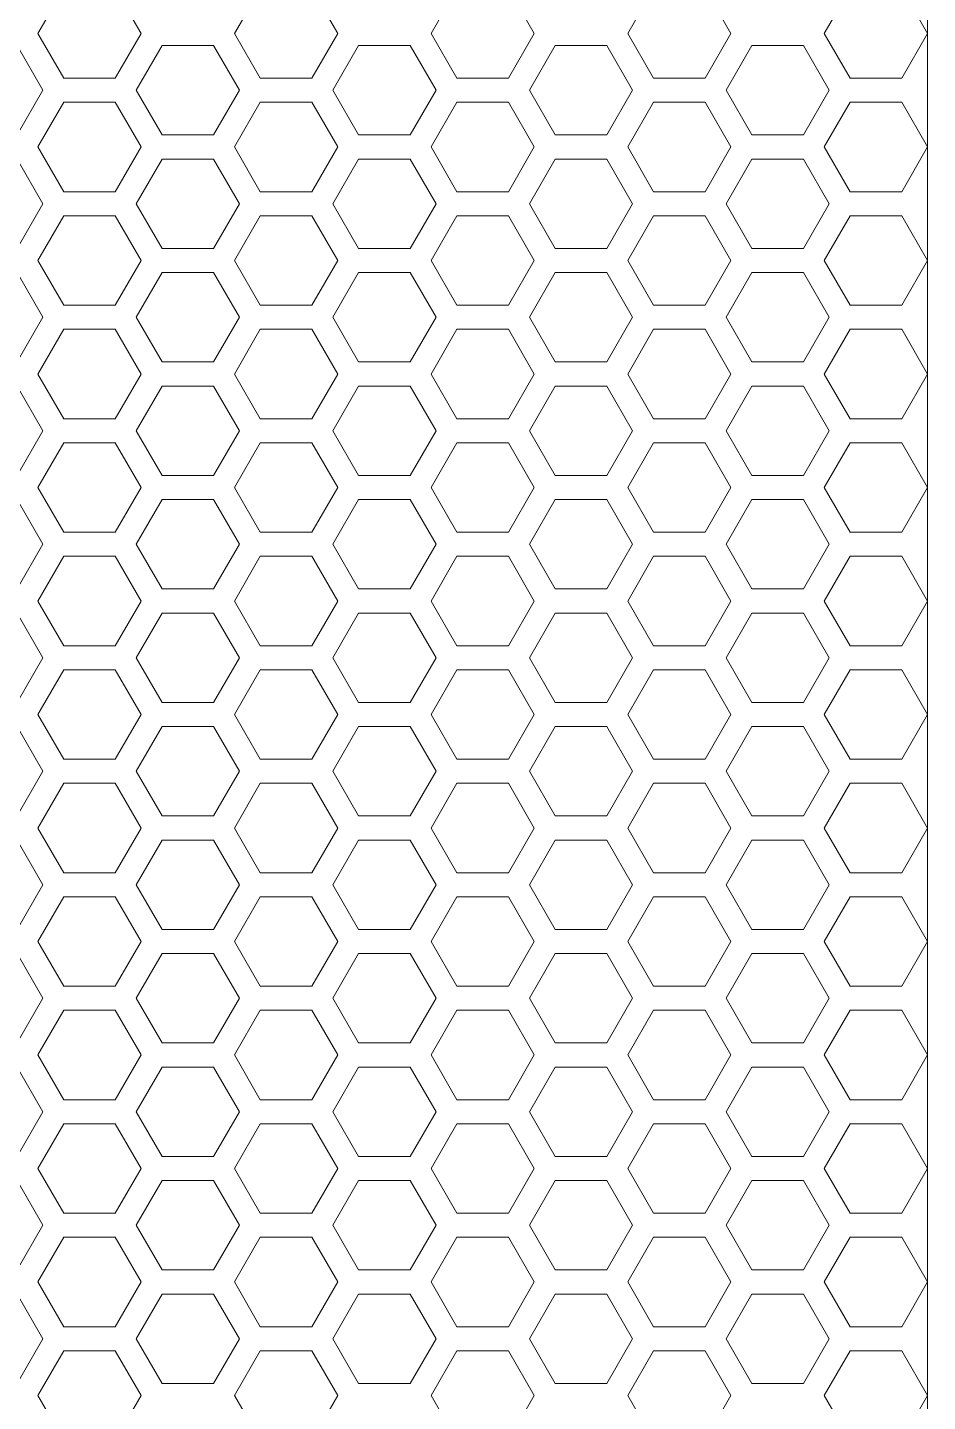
# Model space of a CAD drawing. Header units: millimetres. Extents: x 0 to 140, y -17 to 195.
# Drawn here: x 73.24 to 77.99, y 166.01 to 173.26 of the extents above; entities that cross this region are included whole.
import ezdxf

# ---------------------------------------------------------------- set-up
doc = ezdxf.new("R2010")
doc.units = ezdxf.units.MM
doc.layers.add('4203-42785_1_0', color=7, linetype='Continuous')

# ---------------------------------------------------------------- blocks, each defined once
blk = doc.blocks.new('a')
at = {"layer": '4203-42785_1_0', "color": 0, "linetype": 'ByBlock', "lineweight": 9}
for p, q in [((1513.0257, 480.0617), (1512.919, 479.8768)), ((1513.3458, 479.8768), (1513.2391, 480.0617)), ((1513.8389, 480.0617), (1513.7322, 479.8768)), ((1514.1591, 479.8768), (1514.0523, 480.0617)), ((1514.6522, 480.0617), (1514.5455, 479.8768)), ((1514.9724, 479.8768), (1514.8656, 480.0617)), ((1515.4655, 480.0617), (1515.3587, 479.8768)), ((1515.7856, 479.8768), (1515.6789, 480.0617)), ((1516.2788, 480.0617), (1516.1721, 479.8768)), ((1516.5989, 479.8768), (1516.4922, 480.0617)), ((1512.919, 479.8768), (1513.0257, 479.692)), ((1513.2391, 479.692), (1513.3458, 479.8768)), ((1513.7322, 479.8768), (1513.8389, 479.692)), ((1514.0523, 479.692), (1514.1591, 479.8768)), ((1514.5455, 479.8768), (1514.6522, 479.692)), ((1514.8656, 479.692), (1514.9724, 479.8768)), ((1515.3587, 479.8768), (1515.4655, 479.692)), ((1515.6789, 479.692), (1515.7856, 479.8768)), ((1516.1721, 479.8768), (1516.2788, 479.692)), ((1516.4922, 479.692), (1516.5989, 479.8768)), ((1512.9393, 479.6421), (1512.8325, 479.8269)), ((1513.4323, 479.8269), (1513.3256, 479.6421)), ((1513.6457, 479.8269), (1513.4323, 479.8269)), ((1513.7524, 479.6421), (1513.6457, 479.8269)), ((1514.2456, 479.8269), (1514.1389, 479.6421)), ((1514.459, 479.8269), (1514.2456, 479.8269)), ((1514.5657, 479.6421), (1514.459, 479.8269)), ((1515.0588, 479.8269), (1514.9521, 479.6421)), ((1515.2723, 479.8269), (1515.0588, 479.8269)), ((1515.379, 479.6421), (1515.2723, 479.8269)), ((1515.8721, 479.8269), (1515.7654, 479.6421)), ((1516.0855, 479.8269), (1515.8721, 479.8269)), ((1516.1923, 479.6421), (1516.0855, 479.8269)), ((1513.0257, 479.692), (1513.2391, 479.692)), ((1513.8389, 479.692), (1514.0523, 479.692)), ((1514.6522, 479.692), (1514.8656, 479.692)), ((1515.4655, 479.692), (1515.6789, 479.692)), ((1516.2788, 479.692), (1516.4922, 479.692)), ((1512.8325, 479.4572), (1512.9393, 479.6421)), ((1513.0257, 479.5921), (1512.919, 479.4073)), ((1513.2391, 479.5921), (1513.0257, 479.5921)), ((1513.3458, 479.4073), (1513.2391, 479.5921)), ((1513.3256, 479.6421), (1513.4323, 479.4572)), ((1513.6457, 479.4572), (1513.7524, 479.6421)), ((1513.8389, 479.5921), (1513.7322, 479.4073)), ((1514.0523, 479.5921), (1513.8389, 479.5921)), ((1514.1591, 479.4073), (1514.0523, 479.5921)), ((1514.1389, 479.6421), (1514.2456, 479.4572)), ((1514.459, 479.4572), (1514.5657, 479.6421)), ((1514.6522, 479.5921), (1514.5455, 479.4073)), ((1514.8656, 479.5921), (1514.6522, 479.5921)), ((1514.9724, 479.4073), (1514.8656, 479.5921)), ((1514.9521, 479.6421), (1515.0588, 479.4572)), ((1515.2723, 479.4572), (1515.379, 479.6421)), ((1515.4655, 479.5921), (1515.3587, 479.4073)), ((1515.6789, 479.5921), (1515.4655, 479.5921)), ((1515.7856, 479.4073), (1515.6789, 479.5921)), ((1515.7654, 479.6421), (1515.8721, 479.4572)), ((1516.0855, 479.4572), (1516.1923, 479.6421)), ((1516.2788, 479.5921), (1516.1721, 479.4073)), ((1516.4922, 479.5921), (1516.2788, 479.5921)), ((1516.5989, 479.4073), (1516.4922, 479.5921)), ((1513.4323, 479.4572), (1513.6457, 479.4572)), ((1514.2456, 479.4572), (1514.459, 479.4572)), ((1515.0588, 479.4572), (1515.2723, 479.4572)), ((1515.8721, 479.4572), (1516.0855, 479.4572)), ((1512.919, 479.4073), (1513.0257, 479.2224)), ((1513.2391, 479.2224), (1513.3458, 479.4073)), ((1513.7322, 479.4073), (1513.8389, 479.2224)), ((1514.0523, 479.2224), (1514.1591, 479.4073)), ((1514.5455, 479.4073), (1514.6522, 479.2224)), ((1514.8656, 479.2224), (1514.9724, 479.4073)), ((1515.3587, 479.4073), (1515.4655, 479.2224)), ((1515.6789, 479.2224), (1515.7856, 479.4073)), ((1516.1721, 479.4073), (1516.2788, 479.2224)), ((1516.4922, 479.2224), (1516.5989, 479.4073)), ((1512.9393, 479.1725), (1512.8325, 479.3574)), ((1513.4323, 479.3574), (1513.3256, 479.1725)), ((1513.6457, 479.3574), (1513.4323, 479.3574)), ((1513.7524, 479.1725), (1513.6457, 479.3574)), ((1514.2456, 479.3574), (1514.1389, 479.1725)), ((1514.459, 479.3574), (1514.2456, 479.3574)), ((1514.5657, 479.1725), (1514.459, 479.3574)), ((1515.0588, 479.3574), (1514.9521, 479.1725)), ((1515.2723, 479.3574), (1515.0588, 479.3574)), ((1515.379, 479.1725), (1515.2723, 479.3574)), ((1515.8721, 479.3574), (1515.7654, 479.1725)), ((1516.0855, 479.3574), (1515.8721, 479.3574)), ((1516.1923, 479.1725), (1516.0855, 479.3574)), ((1513.0257, 479.2224), (1513.2391, 479.2224)), ((1513.8389, 479.2224), (1514.0523, 479.2224)), ((1514.6522, 479.2224), (1514.8656, 479.2224)), ((1515.4655, 479.2224), (1515.6789, 479.2224)), ((1516.2788, 479.2224), (1516.4922, 479.2224)), ((1512.8325, 478.9876), (1512.9393, 479.1725)), ((1513.3256, 479.1725), (1513.4323, 478.9876)), ((1513.6457, 478.9876), (1513.7524, 479.1725)), ((1514.1389, 479.1725), (1514.2456, 478.9876)), ((1514.459, 478.9876), (1514.5657, 479.1725)), ((1514.9521, 479.1725), (1515.0588, 478.9876)), ((1515.2723, 478.9876), (1515.379, 479.1725)), ((1515.7654, 479.1725), (1515.8721, 478.9876)), ((1516.0855, 478.9876), (1516.1923, 479.1725)), ((1513.0257, 479.1226), (1512.919, 478.9377)), ((1513.2391, 479.1226), (1513.0257, 479.1226)), ((1513.3458, 478.9377), (1513.2391, 479.1226)), ((1513.8389, 479.1226), (1513.7322, 478.9377)), ((1514.0523, 479.1226), (1513.8389, 479.1226)), ((1514.1591, 478.9377), (1514.0523, 479.1226)), ((1514.6522, 479.1226), (1514.5455, 478.9377)), ((1514.8656, 479.1226), (1514.6522, 479.1226)), ((1514.9724, 478.9377), (1514.8656, 479.1226)), ((1515.4655, 479.1226), (1515.3587, 478.9377)), ((1515.6789, 479.1226), (1515.4655, 479.1226)), ((1515.7856, 478.9377), (1515.6789, 479.1226)), ((1516.2788, 479.1226), (1516.1721, 478.9377)), ((1516.4922, 479.1226), (1516.2788, 479.1226)), ((1516.5989, 478.9377), (1516.4922, 479.1226)), ((1513.4323, 478.9876), (1513.6457, 478.9876)), ((1514.2456, 478.9876), (1514.459, 478.9876)), ((1515.0588, 478.9876), (1515.2723, 478.9876)), ((1515.8721, 478.9876), (1516.0855, 478.9876)), ((1512.919, 478.9377), (1513.0257, 478.7529)), ((1513.2391, 478.7529), (1513.3458, 478.9377)), ((1513.7322, 478.9377), (1513.8389, 478.7529)), ((1514.0523, 478.7529), (1514.1591, 478.9377)), ((1514.5455, 478.9377), (1514.6522, 478.7529)), ((1514.8656, 478.7529), (1514.9724, 478.9377)), ((1515.3587, 478.9377), (1515.4655, 478.7529)), ((1515.6789, 478.7529), (1515.7856, 478.9377)), ((1516.1721, 478.9377), (1516.2788, 478.7529)), ((1516.4922, 478.7529), (1516.5989, 478.9377)), ((1512.9393, 478.703), (1512.8325, 478.8878)), ((1513.4323, 478.8878), (1513.3256, 478.703)), ((1513.6457, 478.8878), (1513.4323, 478.8878)), ((1513.7524, 478.703), (1513.6457, 478.8878)), ((1514.2456, 478.8878), (1514.1389, 478.703)), ((1514.459, 478.8878), (1514.2456, 478.8878)), ((1514.5657, 478.703), (1514.459, 478.8878)), ((1515.0588, 478.8878), (1514.9521, 478.703)), ((1515.2723, 478.8878), (1515.0588, 478.8878)), ((1515.379, 478.703), (1515.2723, 478.8878)), ((1515.8721, 478.8878), (1515.7654, 478.703)), ((1516.0855, 478.8878), (1515.8721, 478.8878)), ((1516.1923, 478.703), (1516.0855, 478.8878)), ((1513.0257, 478.7529), (1513.2391, 478.7529)), ((1513.8389, 478.7529), (1514.0523, 478.7529)), ((1514.6522, 478.7529), (1514.8656, 478.7529)), ((1515.4655, 478.7529), (1515.6789, 478.7529)), ((1516.2788, 478.7529), (1516.4922, 478.7529)), ((1512.8325, 478.5181), (1512.9393, 478.703)), ((1513.3256, 478.703), (1513.4323, 478.5181)), ((1513.6457, 478.5181), (1513.7524, 478.703)), ((1514.1389, 478.703), (1514.2456, 478.5181)), ((1514.459, 478.5181), (1514.5657, 478.703)), ((1514.9521, 478.703), (1515.0588, 478.5181)), ((1515.2723, 478.5181), (1515.379, 478.703)), ((1515.7654, 478.703), (1515.8721, 478.5181)), ((1516.0855, 478.5181), (1516.1923, 478.703)), ((1513.0257, 478.6531), (1512.919, 478.4682)), ((1513.2391, 478.6531), (1513.0257, 478.6531)), ((1513.3458, 478.4682), (1513.2391, 478.6531)), ((1513.8389, 478.6531), (1513.7322, 478.4682)), ((1514.0523, 478.6531), (1513.8389, 478.6531)), ((1514.1591, 478.4682), (1514.0523, 478.6531)), ((1514.6522, 478.6531), (1514.5455, 478.4682)), ((1514.8656, 478.6531), (1514.6522, 478.6531)), ((1514.9724, 478.4682), (1514.8656, 478.6531)), ((1515.4655, 478.6531), (1515.3587, 478.4682)), ((1515.6789, 478.6531), (1515.4655, 478.6531)), ((1515.7856, 478.4682), (1515.6789, 478.6531)), ((1516.2788, 478.6531), (1516.1721, 478.4682)), ((1516.4922, 478.6531), (1516.2788, 478.6531)), ((1516.5989, 478.4682), (1516.4922, 478.6531)), ((1513.4323, 478.5181), (1513.6457, 478.5181)), ((1514.2456, 478.5181), (1514.459, 478.5181)), ((1515.0588, 478.5181), (1515.2723, 478.5181)), ((1515.8721, 478.5181), (1516.0855, 478.5181)), ((1512.919, 478.4682), (1513.0257, 478.2833)), ((1513.2391, 478.2833), (1513.3458, 478.4682)), ((1513.7322, 478.4682), (1513.8389, 478.2833)), ((1514.0523, 478.2833), (1514.1591, 478.4682)), ((1514.5455, 478.4682), (1514.6522, 478.2833)), ((1514.8656, 478.2833), (1514.9724, 478.4682)), ((1515.3587, 478.4682), (1515.4655, 478.2833)), ((1515.6789, 478.2833), (1515.7856, 478.4682)), ((1516.1721, 478.4682), (1516.2788, 478.2833)), ((1516.4922, 478.2833), (1516.5989, 478.4682)), ((1512.9393, 478.2334), (1512.8325, 478.4183)), ((1513.4323, 478.4183), (1513.3256, 478.2334)), ((1513.6457, 478.4183), (1513.4323, 478.4183)), ((1513.7524, 478.2334), (1513.6457, 478.4183)), ((1514.2456, 478.4183), (1514.1389, 478.2334)), ((1514.459, 478.4183), (1514.2456, 478.4183)), ((1514.5657, 478.2334), (1514.459, 478.4183)), ((1515.0588, 478.4183), (1514.9521, 478.2334)), ((1515.2723, 478.4183), (1515.0588, 478.4183)), ((1515.379, 478.2334), (1515.2723, 478.4183)), ((1515.8721, 478.4183), (1515.7654, 478.2334)), ((1516.0855, 478.4183), (1515.8721, 478.4183)), ((1516.1923, 478.2334), (1516.0855, 478.4183)), ((1513.0257, 478.2833), (1513.2391, 478.2833)), ((1513.8389, 478.2833), (1514.0523, 478.2833)), ((1514.6522, 478.2833), (1514.8656, 478.2833)), ((1515.4655, 478.2833), (1515.6789, 478.2833)), ((1516.2788, 478.2833), (1516.4922, 478.2833)), ((1512.8325, 478.0486), (1512.9393, 478.2334)), ((1513.3256, 478.2334), (1513.4323, 478.0486)), ((1513.6457, 478.0486), (1513.7524, 478.2334)), ((1514.1389, 478.2334), (1514.2456, 478.0486)), ((1514.459, 478.0486), (1514.5657, 478.2334)), ((1514.9521, 478.2334), (1515.0588, 478.0486)), ((1515.2723, 478.0486), (1515.379, 478.2334)), ((1515.7654, 478.2334), (1515.8721, 478.0486)), ((1516.0855, 478.0486), (1516.1923, 478.2334)), ((1513.0257, 478.1835), (1512.919, 477.9986)), ((1513.2391, 478.1835), (1513.0257, 478.1835)), ((1513.3458, 477.9986), (1513.2391, 478.1835)), ((1513.8389, 478.1835), (1513.7322, 477.9986)), ((1514.0523, 478.1835), (1513.8389, 478.1835)), ((1514.1591, 477.9986), (1514.0523, 478.1835)), ((1514.6522, 478.1835), (1514.5455, 477.9986)), ((1514.8656, 478.1835), (1514.6522, 478.1835)), ((1514.9724, 477.9986), (1514.8656, 478.1835)), ((1515.4655, 478.1835), (1515.3587, 477.9986)), ((1515.6789, 478.1835), (1515.4655, 478.1835)), ((1515.7856, 477.9986), (1515.6789, 478.1835)), ((1516.2788, 478.1835), (1516.1721, 477.9986)), ((1516.4922, 478.1835), (1516.2788, 478.1835)), ((1516.5989, 477.9986), (1516.4922, 478.1835)), ((1512.919, 477.9986), (1513.0257, 477.8138)), ((1513.2391, 477.8138), (1513.3458, 477.9986)), ((1513.4323, 478.0486), (1513.6457, 478.0486)), ((1513.7322, 477.9986), (1513.8389, 477.8138)), ((1514.0523, 477.8138), (1514.1591, 477.9986)), ((1514.2456, 478.0486), (1514.459, 478.0486)), ((1514.5455, 477.9986), (1514.6522, 477.8138)), ((1514.8656, 477.8138), (1514.9724, 477.9986)), ((1515.0588, 478.0486), (1515.2723, 478.0486)), ((1515.3587, 477.9986), (1515.4655, 477.8138)), ((1515.6789, 477.8138), (1515.7856, 477.9986)), ((1515.8721, 478.0486), (1516.0855, 478.0486)), ((1516.1721, 477.9986), (1516.2788, 477.8138)), ((1516.4922, 477.8138), (1516.5989, 477.9986)), ((1512.9393, 477.7639), (1512.8325, 477.9487)), ((1513.4323, 477.9487), (1513.3256, 477.7639)), ((1513.6457, 477.9487), (1513.4323, 477.9487)), ((1513.7524, 477.7639), (1513.6457, 477.9487)), ((1514.2456, 477.9487), (1514.1389, 477.7639)), ((1514.459, 477.9487), (1514.2456, 477.9487)), ((1514.5657, 477.7639), (1514.459, 477.9487)), ((1515.0588, 477.9487), (1514.9521, 477.7639)), ((1515.2723, 477.9487), (1515.0588, 477.9487)), ((1515.379, 477.7639), (1515.2723, 477.9487)), ((1515.8721, 477.9487), (1515.7654, 477.7639)), ((1516.0855, 477.9487), (1515.8721, 477.9487)), ((1516.1923, 477.7639), (1516.0855, 477.9487)), ((1513.0257, 477.8138), (1513.2391, 477.8138)), ((1513.8389, 477.8138), (1514.0523, 477.8138)), ((1514.6522, 477.8138), (1514.8656, 477.8138)), ((1515.4655, 477.8138), (1515.6789, 477.8138)), ((1516.2788, 477.8138), (1516.4922, 477.8138)), ((1512.8325, 477.579), (1512.9393, 477.7639)), ((1513.3256, 477.7639), (1513.4323, 477.579)), ((1513.6457, 477.579), (1513.7524, 477.7639)), ((1514.1389, 477.7639), (1514.2456, 477.579)), ((1514.459, 477.579), (1514.5657, 477.7639)), ((1514.9521, 477.7639), (1515.0588, 477.579)), ((1515.2723, 477.579), (1515.379, 477.7639)), ((1515.7654, 477.7639), (1515.8721, 477.579)), ((1516.0855, 477.579), (1516.1923, 477.7639)), ((1513.0257, 477.714), (1512.919, 477.5291)), ((1513.2391, 477.714), (1513.0257, 477.714)), ((1513.3458, 477.5291), (1513.2391, 477.714)), ((1513.8389, 477.714), (1513.7322, 477.5291)), ((1514.0523, 477.714), (1513.8389, 477.714)), ((1514.1591, 477.5291), (1514.0523, 477.714)), ((1514.6522, 477.714), (1514.5455, 477.5291)), ((1514.8656, 477.714), (1514.6522, 477.714)), ((1514.9724, 477.5291), (1514.8656, 477.714)), ((1515.4655, 477.714), (1515.3587, 477.5291)), ((1515.6789, 477.714), (1515.4655, 477.714)), ((1515.7856, 477.5291), (1515.6789, 477.714)), ((1516.2788, 477.714), (1516.1721, 477.5291)), ((1516.4922, 477.714), (1516.2788, 477.714)), ((1516.5989, 477.5291), (1516.4922, 477.714)), ((1513.4323, 477.579), (1513.6457, 477.579)), ((1514.2456, 477.579), (1514.459, 477.579)), ((1515.0588, 477.579), (1515.2723, 477.579)), ((1515.8721, 477.579), (1516.0855, 477.579)), ((1512.919, 477.5291), (1513.0257, 477.3442)), ((1513.2391, 477.3442), (1513.3458, 477.5291)), ((1513.7322, 477.5291), (1513.8389, 477.3442)), ((1514.0523, 477.3442), (1514.1591, 477.5291)), ((1514.5455, 477.5291), (1514.6522, 477.3442)), ((1514.8656, 477.3442), (1514.9724, 477.5291)), ((1515.3587, 477.5291), (1515.4655, 477.3442)), ((1515.6789, 477.3442), (1515.7856, 477.5291)), ((1516.1721, 477.5291), (1516.2788, 477.3442)), ((1516.4922, 477.3442), (1516.5989, 477.5291)), ((1512.9393, 477.2943), (1512.8325, 477.4792)), ((1513.4323, 477.4792), (1513.3256, 477.2943)), ((1513.6457, 477.4792), (1513.4323, 477.4792)), ((1513.7524, 477.2943), (1513.6457, 477.4792)), ((1514.2456, 477.4792), (1514.1389, 477.2943)), ((1514.459, 477.4792), (1514.2456, 477.4792)), ((1514.5657, 477.2943), (1514.459, 477.4792)), ((1515.0588, 477.4792), (1514.9521, 477.2943)), ((1515.2723, 477.4792), (1515.0588, 477.4792)), ((1515.379, 477.2943), (1515.2723, 477.4792)), ((1515.8721, 477.4792), (1515.7654, 477.2943)), ((1516.0855, 477.4792), (1515.8721, 477.4792)), ((1516.1923, 477.2943), (1516.0855, 477.4792)), ((1513.0257, 477.3442), (1513.2391, 477.3442)), ((1513.8389, 477.3442), (1514.0523, 477.3442)), ((1514.6522, 477.3442), (1514.8656, 477.3442)), ((1515.4655, 477.3442), (1515.6789, 477.3442)), ((1516.2788, 477.3442), (1516.4922, 477.3442)), ((1512.8325, 477.1095), (1512.9393, 477.2943)), ((1513.3256, 477.2943), (1513.4323, 477.1095)), ((1513.6457, 477.1095), (1513.7524, 477.2943)), ((1514.1389, 477.2943), (1514.2456, 477.1095)), ((1514.459, 477.1095), (1514.5657, 477.2943)), ((1514.9521, 477.2943), (1515.0588, 477.1095)), ((1515.2723, 477.1095), (1515.379, 477.2943)), ((1515.7654, 477.2943), (1515.8721, 477.1095)), ((1516.0855, 477.1095), (1516.1923, 477.2943)), ((1513.0257, 477.2444), (1512.919, 477.0596)), ((1513.2391, 477.2444), (1513.0257, 477.2444)), ((1513.3458, 477.0596), (1513.2391, 477.2444)), ((1513.8389, 477.2444), (1513.7322, 477.0596)), ((1514.0523, 477.2444), (1513.8389, 477.2444)), ((1514.1591, 477.0596), (1514.0523, 477.2444)), ((1514.6522, 477.2444), (1514.5455, 477.0596)), ((1514.8656, 477.2444), (1514.6522, 477.2444)), ((1514.9724, 477.0596), (1514.8656, 477.2444)), ((1515.4655, 477.2444), (1515.3587, 477.0596)), ((1515.6789, 477.2444), (1515.4655, 477.2444)), ((1515.7856, 477.0596), (1515.6789, 477.2444)), ((1516.2788, 477.2444), (1516.1721, 477.0596)), ((1516.4922, 477.2444), (1516.2788, 477.2444)), ((1516.5989, 477.0596), (1516.4922, 477.2444)), ((1513.4323, 477.1095), (1513.6457, 477.1095)), ((1514.2456, 477.1095), (1514.459, 477.1095)), ((1515.0588, 477.1095), (1515.2723, 477.1095)), ((1515.8721, 477.1095), (1516.0855, 477.1095)), ((1512.919, 477.0596), (1513.0257, 476.8747)), ((1513.2391, 476.8747), (1513.3458, 477.0596)), ((1513.7322, 477.0596), (1513.8389, 476.8747)), ((1514.0523, 476.8747), (1514.1591, 477.0596)), ((1514.5455, 477.0596), (1514.6522, 476.8747)), ((1514.8656, 476.8747), (1514.9724, 477.0596)), ((1515.3587, 477.0596), (1515.4655, 476.8747)), ((1515.6789, 476.8747), (1515.7856, 477.0596)), ((1516.1721, 477.0596), (1516.2788, 476.8747)), ((1516.4922, 476.8747), (1516.5989, 477.0596)), ((1512.9393, 476.8248), (1512.8325, 477.0097)), ((1513.4323, 477.0097), (1513.3256, 476.8248)), ((1513.6457, 477.0097), (1513.4323, 477.0097)), ((1513.7524, 476.8248), (1513.6457, 477.0097)), ((1514.2456, 477.0097), (1514.1389, 476.8248)), ((1514.459, 477.0097), (1514.2456, 477.0097)), ((1514.5657, 476.8248), (1514.459, 477.0097)), ((1515.0588, 477.0097), (1514.9521, 476.8248)), ((1515.2723, 477.0097), (1515.0588, 477.0097)), ((1515.379, 476.8248), (1515.2723, 477.0097)), ((1515.8721, 477.0097), (1515.7654, 476.8248)), ((1516.0855, 477.0097), (1515.8721, 477.0097)), ((1516.1923, 476.8248), (1516.0855, 477.0097)), ((1513.0257, 476.8747), (1513.2391, 476.8747)), ((1513.8389, 476.8747), (1514.0523, 476.8747)), ((1514.6522, 476.8747), (1514.8656, 476.8747)), ((1515.4655, 476.8747), (1515.6789, 476.8747)), ((1516.2788, 476.8747), (1516.4922, 476.8747)), ((1512.8325, 476.6399), (1512.9393, 476.8248)), ((1513.3256, 476.8248), (1513.4323, 476.6399)), ((1513.6457, 476.6399), (1513.7524, 476.8248)), ((1514.1389, 476.8248), (1514.2456, 476.6399)), ((1514.459, 476.6399), (1514.5657, 476.8248)), ((1514.9521, 476.8248), (1515.0588, 476.6399)), ((1515.2723, 476.6399), (1515.379, 476.8248)), ((1515.7654, 476.8248), (1515.8721, 476.6399)), ((1516.0855, 476.6399), (1516.1923, 476.8248)), ((1513.0257, 476.7749), (1512.919, 476.59)), ((1513.2391, 476.7749), (1513.0257, 476.7749)), ((1513.3458, 476.59), (1513.2391, 476.7749)), ((1513.8389, 476.7749), (1513.7322, 476.59)), ((1514.0523, 476.7749), (1513.8389, 476.7749)), ((1514.1591, 476.59), (1514.0523, 476.7749)), ((1514.6522, 476.7749), (1514.5455, 476.59)), ((1514.8656, 476.7749), (1514.6522, 476.7749)), ((1514.9724, 476.59), (1514.8656, 476.7749)), ((1515.4655, 476.7749), (1515.3587, 476.59)), ((1515.6789, 476.7749), (1515.4655, 476.7749)), ((1515.7856, 476.59), (1515.6789, 476.7749)), ((1516.2788, 476.7749), (1516.1721, 476.59)), ((1516.4922, 476.7749), (1516.2788, 476.7749)), ((1516.5989, 476.59), (1516.4922, 476.7749)), ((1513.4323, 476.6399), (1513.6457, 476.6399)), ((1514.2456, 476.6399), (1514.459, 476.6399)), ((1515.0588, 476.6399), (1515.2723, 476.6399)), ((1515.8721, 476.6399), (1516.0855, 476.6399)), ((1512.919, 476.59), (1513.0257, 476.4052)), ((1513.2391, 476.4052), (1513.3458, 476.59)), ((1513.7322, 476.59), (1513.8389, 476.4052)), ((1514.0523, 476.4052), (1514.1591, 476.59)), ((1514.5455, 476.59), (1514.6522, 476.4052)), ((1514.8656, 476.4052), (1514.9724, 476.59)), ((1515.3587, 476.59), (1515.4655, 476.4052)), ((1515.6789, 476.4052), (1515.7856, 476.59)), ((1516.1721, 476.59), (1516.2788, 476.4052)), ((1516.4922, 476.4052), (1516.5989, 476.59)), ((1512.9393, 476.3552), (1512.8325, 476.5401)), ((1513.4323, 476.5401), (1513.3256, 476.3552)), ((1513.6457, 476.5401), (1513.4323, 476.5401)), ((1513.7524, 476.3552), (1513.6457, 476.5401)), ((1514.2456, 476.5401), (1514.1389, 476.3552)), ((1514.459, 476.5401), (1514.2456, 476.5401)), ((1514.5657, 476.3552), (1514.459, 476.5401)), ((1515.0588, 476.5401), (1514.9521, 476.3552)), ((1515.2723, 476.5401), (1515.0588, 476.5401)), ((1515.379, 476.3552), (1515.2723, 476.5401)), ((1515.8721, 476.5401), (1515.7654, 476.3552)), ((1516.0855, 476.5401), (1515.8721, 476.5401)), ((1516.1923, 476.3552), (1516.0855, 476.5401)), ((1512.8325, 476.1704), (1512.9393, 476.3552)), ((1513.0257, 476.4052), (1513.2391, 476.4052)), ((1513.3256, 476.3552), (1513.4323, 476.1704)), ((1513.6457, 476.1704), (1513.7524, 476.3552)), ((1513.8389, 476.4052), (1514.0523, 476.4052)), ((1514.1389, 476.3552), (1514.2456, 476.1704)), ((1514.459, 476.1704), (1514.5657, 476.3552)), ((1514.6522, 476.4052), (1514.8656, 476.4052)), ((1514.9521, 476.3552), (1515.0588, 476.1704)), ((1515.2723, 476.1704), (1515.379, 476.3552)), ((1515.4655, 476.4052), (1515.6789, 476.4052)), ((1515.7654, 476.3552), (1515.8721, 476.1704)), ((1516.0855, 476.1704), (1516.1923, 476.3552)), ((1516.2788, 476.4052), (1516.4922, 476.4052)), ((1513.0257, 476.3053), (1512.919, 476.1205)), ((1513.2391, 476.3053), (1513.0257, 476.3053)), ((1513.3458, 476.1205), (1513.2391, 476.3053)), ((1513.8389, 476.3053), (1513.7322, 476.1205)), ((1514.0523, 476.3053), (1513.8389, 476.3053)), ((1514.1591, 476.1205), (1514.0523, 476.3053)), ((1514.6522, 476.3053), (1514.5455, 476.1205)), ((1514.8656, 476.3053), (1514.6522, 476.3053)), ((1514.9724, 476.1205), (1514.8656, 476.3053)), ((1515.4655, 476.3053), (1515.3587, 476.1205)), ((1515.6789, 476.3053), (1515.4655, 476.3053)), ((1515.7856, 476.1205), (1515.6789, 476.3053)), ((1516.2788, 476.3053), (1516.1721, 476.1205)), ((1516.4922, 476.3053), (1516.2788, 476.3053)), ((1516.5989, 476.1205), (1516.4922, 476.3053)), ((1513.4323, 476.1704), (1513.6457, 476.1704)), ((1514.2456, 476.1704), (1514.459, 476.1704)), ((1515.0588, 476.1704), (1515.2723, 476.1704)), ((1515.8721, 476.1704), (1516.0855, 476.1704)), ((1512.9393, 475.8858), (1512.8325, 476.0706)), ((1512.919, 476.1205), (1513.0257, 475.9357)), ((1513.2391, 475.9357), (1513.3458, 476.1205)), ((1513.4323, 476.0706), (1513.3256, 475.8858)), ((1513.6457, 476.0706), (1513.4323, 476.0706)), ((1513.7524, 475.8858), (1513.6457, 476.0706)), ((1513.7322, 476.1205), (1513.8389, 475.9357)), ((1514.0523, 475.9357), (1514.1591, 476.1205)), ((1514.2456, 476.0706), (1514.1389, 475.8858)), ((1514.459, 476.0706), (1514.2456, 476.0706)), ((1514.5657, 475.8858), (1514.459, 476.0706)), ((1514.5455, 476.1205), (1514.6522, 475.9357)), ((1514.8656, 475.9357), (1514.9724, 476.1205)), ((1515.0588, 476.0706), (1514.9521, 475.8858)), ((1515.2723, 476.0706), (1515.0588, 476.0706)), ((1515.379, 475.8858), (1515.2723, 476.0706)), ((1515.3587, 476.1205), (1515.4655, 475.9357)), ((1515.6789, 475.9357), (1515.7856, 476.1205)), ((1515.8721, 476.0706), (1515.7654, 475.8858)), ((1516.0855, 476.0706), (1515.8721, 476.0706)), ((1516.1923, 475.8858), (1516.0855, 476.0706)), ((1516.1721, 476.1205), (1516.2788, 475.9357)), ((1516.4922, 475.9357), (1516.5989, 476.1205)), ((1513.0257, 475.9357), (1513.2391, 475.9357)), ((1513.8389, 475.9357), (1514.0523, 475.9357)), ((1514.6522, 475.9357), (1514.8656, 475.9357)), ((1515.4655, 475.9357), (1515.6789, 475.9357)), ((1516.2788, 475.9357), (1516.4922, 475.9357)), ((1512.8325, 475.7009), (1512.9393, 475.8858)), ((1513.3256, 475.8858), (1513.4323, 475.7009)), ((1513.6457, 475.7009), (1513.7524, 475.8858)), ((1514.1389, 475.8858), (1514.2456, 475.7009)), ((1514.459, 475.7009), (1514.5657, 475.8858)), ((1514.9521, 475.8858), (1515.0588, 475.7009)), ((1515.2723, 475.7009), (1515.379, 475.8858)), ((1515.7654, 475.8858), (1515.8721, 475.7009)), ((1516.0855, 475.7009), (1516.1923, 475.8858)), ((1513.0257, 475.8359), (1512.919, 475.651)), ((1513.2391, 475.8359), (1513.0257, 475.8359)), ((1513.3458, 475.651), (1513.2391, 475.8359)), ((1513.8389, 475.8359), (1513.7322, 475.651)), ((1514.0523, 475.8359), (1513.8389, 475.8359)), ((1514.1591, 475.651), (1514.0523, 475.8359)), ((1514.6522, 475.8359), (1514.5455, 475.651)), ((1514.8656, 475.8359), (1514.6522, 475.8359)), ((1514.9724, 475.651), (1514.8656, 475.8359)), ((1515.4655, 475.8359), (1515.3587, 475.651)), ((1515.6789, 475.8359), (1515.4655, 475.8359)), ((1515.7856, 475.651), (1515.6789, 475.8359)), ((1516.2788, 475.8359), (1516.1721, 475.651)), ((1516.4922, 475.8359), (1516.2788, 475.8359)), ((1516.5989, 475.651), (1516.4922, 475.8359)), ((1513.4323, 475.7009), (1513.6457, 475.7009)), ((1514.2456, 475.7009), (1514.459, 475.7009)), ((1515.0588, 475.7009), (1515.2723, 475.7009)), ((1515.8721, 475.7009), (1516.0855, 475.7009)), ((1512.919, 475.651), (1513.0257, 475.4661)), ((1513.2391, 475.4661), (1513.3458, 475.651)), ((1513.7322, 475.651), (1513.8389, 475.4661)), ((1514.0523, 475.4661), (1514.1591, 475.651)), ((1514.5455, 475.651), (1514.6522, 475.4661)), ((1514.8656, 475.4661), (1514.9724, 475.651)), ((1515.3587, 475.651), (1515.4655, 475.4661)), ((1515.6789, 475.4661), (1515.7856, 475.651)), ((1516.1721, 475.651), (1516.2788, 475.4661)), ((1516.4922, 475.4661), (1516.5989, 475.651)), ((1512.9393, 475.4162), (1512.8325, 475.6011)), ((1513.4323, 475.6011), (1513.3256, 475.4162)), ((1513.6457, 475.6011), (1513.4323, 475.6011)), ((1513.7524, 475.4162), (1513.6457, 475.6011)), ((1514.2456, 475.6011), (1514.1389, 475.4162)), ((1514.459, 475.6011), (1514.2456, 475.6011)), ((1514.5657, 475.4162), (1514.459, 475.6011)), ((1515.0588, 475.6011), (1514.9521, 475.4162)), ((1515.2723, 475.6011), (1515.0588, 475.6011)), ((1515.379, 475.4162), (1515.2723, 475.6011)), ((1515.8721, 475.6011), (1515.7654, 475.4162)), ((1516.0855, 475.6011), (1515.8721, 475.6011)), ((1516.1923, 475.4162), (1516.0855, 475.6011)), ((1513.0257, 475.4661), (1513.2391, 475.4661)), ((1513.8389, 475.4661), (1514.0523, 475.4661)), ((1514.6522, 475.4661), (1514.8656, 475.4661)), ((1515.4655, 475.4661), (1515.6789, 475.4661)), ((1516.2788, 475.4661), (1516.4922, 475.4661)), ((1512.8325, 475.2314), (1512.9393, 475.4162)), ((1513.3256, 475.4162), (1513.4323, 475.2314)), ((1513.6457, 475.2314), (1513.7524, 475.4162)), ((1514.1389, 475.4162), (1514.2456, 475.2314)), ((1514.459, 475.2314), (1514.5657, 475.4162)), ((1514.9521, 475.4162), (1515.0588, 475.2314)), ((1515.2723, 475.2314), (1515.379, 475.4162)), ((1515.7654, 475.4162), (1515.8721, 475.2314)), ((1516.0855, 475.2314), (1516.1923, 475.4162)), ((1513.0257, 475.3663), (1512.919, 475.1815)), ((1513.2391, 475.3663), (1513.0257, 475.3663)), ((1513.3458, 475.1815), (1513.2391, 475.3663)), ((1513.8389, 475.3663), (1513.7322, 475.1815)), ((1514.0523, 475.3663), (1513.8389, 475.3663)), ((1514.1591, 475.1815), (1514.0523, 475.3663)), ((1514.6522, 475.3663), (1514.5455, 475.1815)), ((1514.8656, 475.3663), (1514.6522, 475.3663)), ((1514.9724, 475.1815), (1514.8656, 475.3663)), ((1515.4655, 475.3663), (1515.3587, 475.1815)), ((1515.6789, 475.3663), (1515.4655, 475.3663)), ((1515.7856, 475.1815), (1515.6789, 475.3663)), ((1516.2788, 475.3663), (1516.1721, 475.1815)), ((1516.4922, 475.3663), (1516.2788, 475.3663)), ((1516.5989, 475.1815), (1516.4922, 475.3663)), ((1513.4323, 475.2314), (1513.6457, 475.2314)), ((1514.2456, 475.2314), (1514.459, 475.2314)), ((1515.0588, 475.2314), (1515.2723, 475.2314)), ((1515.8721, 475.2314), (1516.0855, 475.2314)), ((1512.919, 475.1815), (1513.0257, 474.9966)), ((1513.2391, 474.9966), (1513.3458, 475.1815)), ((1513.7322, 475.1815), (1513.8389, 474.9966)), ((1514.0523, 474.9966), (1514.1591, 475.1815)), ((1514.5455, 475.1815), (1514.6522, 474.9966)), ((1514.8656, 474.9966), (1514.9724, 475.1815)), ((1515.3587, 475.1815), (1515.4655, 474.9966)), ((1515.6789, 474.9966), (1515.7856, 475.1815)), ((1516.1721, 475.1815), (1516.2788, 474.9966)), ((1516.4922, 474.9966), (1516.5989, 475.1815)), ((1512.9393, 474.9467), (1512.8325, 475.1315)), ((1513.4323, 475.1315), (1513.3256, 474.9467)), ((1513.6457, 475.1315), (1513.4323, 475.1315)), ((1513.7524, 474.9467), (1513.6457, 475.1315)), ((1514.2456, 475.1315), (1514.1389, 474.9467)), ((1514.459, 475.1315), (1514.2456, 475.1315)), ((1514.5657, 474.9467), (1514.459, 475.1315)), ((1515.0588, 475.1315), (1514.9521, 474.9467)), ((1515.2723, 475.1315), (1515.0588, 475.1315)), ((1515.379, 474.9467), (1515.2723, 475.1315)), ((1515.8721, 475.1315), (1515.7654, 474.9467)), ((1516.0855, 475.1315), (1515.8721, 475.1315)), ((1516.1923, 474.9467), (1516.0855, 475.1315)), ((1513.0257, 474.9966), (1513.2391, 474.9966)), ((1513.8389, 474.9966), (1514.0523, 474.9966)), ((1514.6522, 474.9966), (1514.8656, 474.9966)), ((1515.4655, 474.9966), (1515.6789, 474.9966)), ((1516.2788, 474.9966), (1516.4922, 474.9966)), ((1512.8325, 474.7618), (1512.9393, 474.9467)), ((1513.3256, 474.9467), (1513.4323, 474.7618)), ((1513.6457, 474.7618), (1513.7524, 474.9467)), ((1514.1389, 474.9467), (1514.2456, 474.7618)), ((1514.459, 474.7618), (1514.5657, 474.9467)), ((1514.9521, 474.9467), (1515.0588, 474.7618)), ((1515.2723, 474.7618), (1515.379, 474.9467)), ((1515.7654, 474.9467), (1515.8721, 474.7618)), ((1516.0855, 474.7618), (1516.1923, 474.9467)), ((1513.0257, 474.8968), (1512.919, 474.7119)), ((1513.2391, 474.8968), (1513.0257, 474.8968)), ((1513.3458, 474.7119), (1513.2391, 474.8968)), ((1513.8389, 474.8968), (1513.7322, 474.7119)), ((1514.0523, 474.8968), (1513.8389, 474.8968)), ((1514.1591, 474.7119), (1514.0523, 474.8968)), ((1514.6522, 474.8968), (1514.5455, 474.7119)), ((1514.8656, 474.8968), (1514.6522, 474.8968)), ((1514.9724, 474.7119), (1514.8656, 474.8968)), ((1515.4655, 474.8968), (1515.3587, 474.7119)), ((1515.6789, 474.8968), (1515.4655, 474.8968)), ((1515.7856, 474.7119), (1515.6789, 474.8968)), ((1516.2788, 474.8968), (1516.1721, 474.7119)), ((1516.4922, 474.8968), (1516.2788, 474.8968)), ((1516.5989, 474.7119), (1516.4922, 474.8968)), ((1513.4323, 474.7618), (1513.6457, 474.7618)), ((1514.2456, 474.7618), (1514.459, 474.7618)), ((1515.0588, 474.7618), (1515.2723, 474.7618)), ((1515.8721, 474.7618), (1516.0855, 474.7618)), ((1512.919, 474.7119), (1513.0257, 474.527)), ((1513.2391, 474.527), (1513.3458, 474.7119)), ((1513.7322, 474.7119), (1513.8389, 474.527)), ((1514.0523, 474.527), (1514.1591, 474.7119)), ((1514.5455, 474.7119), (1514.6522, 474.527)), ((1514.8656, 474.527), (1514.9724, 474.7119)), ((1515.3587, 474.7119), (1515.4655, 474.527)), ((1515.6789, 474.527), (1515.7856, 474.7119)), ((1516.1721, 474.7119), (1516.2788, 474.527)), ((1516.4922, 474.527), (1516.5989, 474.7119)), ((1512.9393, 474.4771), (1512.8325, 474.662)), ((1513.4323, 474.662), (1513.3256, 474.4771)), ((1513.6457, 474.662), (1513.4323, 474.662)), ((1513.7524, 474.4771), (1513.6457, 474.662)), ((1514.2456, 474.662), (1514.1389, 474.4771)), ((1514.459, 474.662), (1514.2456, 474.662)), ((1514.5657, 474.4771), (1514.459, 474.662)), ((1515.0588, 474.662), (1514.9521, 474.4771)), ((1515.2723, 474.662), (1515.0588, 474.662)), ((1515.379, 474.4771), (1515.2723, 474.662)), ((1515.8721, 474.662), (1515.7654, 474.4771)), ((1516.0855, 474.662), (1515.8721, 474.662)), ((1516.1923, 474.4771), (1516.0855, 474.662)), ((1512.8325, 474.2923), (1512.9393, 474.4771)), ((1513.0257, 474.527), (1513.2391, 474.527)), ((1513.3256, 474.4771), (1513.4323, 474.2923)), ((1513.6457, 474.2923), (1513.7524, 474.4771)), ((1513.8389, 474.527), (1514.0523, 474.527)), ((1514.1389, 474.4771), (1514.2456, 474.2923)), ((1514.459, 474.2923), (1514.5657, 474.4771)), ((1514.6522, 474.527), (1514.8656, 474.527)), ((1514.9521, 474.4771), (1515.0588, 474.2923)), ((1515.2723, 474.2923), (1515.379, 474.4771)), ((1515.4655, 474.527), (1515.6789, 474.527)), ((1515.7654, 474.4771), (1515.8721, 474.2923)), ((1516.0855, 474.2923), (1516.1923, 474.4771)), ((1516.2788, 474.527), (1516.4922, 474.527)), ((1513.0257, 474.4272), (1512.919, 474.2424)), ((1513.2391, 474.4272), (1513.0257, 474.4272)), ((1513.3458, 474.2424), (1513.2391, 474.4272)), ((1513.8389, 474.4272), (1513.7322, 474.2424)), ((1514.0523, 474.4272), (1513.8389, 474.4272)), ((1514.1591, 474.2424), (1514.0523, 474.4272)), ((1514.6522, 474.4272), (1514.5455, 474.2424)), ((1514.8656, 474.4272), (1514.6522, 474.4272)), ((1514.9724, 474.2424), (1514.8656, 474.4272)), ((1515.4655, 474.4272), (1515.3587, 474.2424)), ((1515.6789, 474.4272), (1515.4655, 474.4272)), ((1515.7856, 474.2424), (1515.6789, 474.4272)), ((1516.2788, 474.4272), (1516.1721, 474.2424)), ((1516.4922, 474.4272), (1516.2788, 474.4272)), ((1516.5989, 474.2424), (1516.4922, 474.4272)), ((1513.4323, 474.2923), (1513.6457, 474.2923)), ((1514.2456, 474.2923), (1514.459, 474.2923)), ((1515.0588, 474.2923), (1515.2723, 474.2923)), ((1515.8721, 474.2923), (1516.0855, 474.2923)), ((1512.919, 474.2424), (1513.0257, 474.0575)), ((1513.2391, 474.0575), (1513.3458, 474.2424)), ((1513.7322, 474.2424), (1513.8389, 474.0575)), ((1514.0523, 474.0575), (1514.1591, 474.2424)), ((1514.5455, 474.2424), (1514.6522, 474.0575)), ((1514.8656, 474.0575), (1514.9724, 474.2424)), ((1515.3587, 474.2424), (1515.4655, 474.0575)), ((1515.6789, 474.0575), (1515.7856, 474.2424)), ((1516.1721, 474.2424), (1516.2788, 474.0575)), ((1516.4922, 474.0575), (1516.5989, 474.2424))]:
    blk.add_line(p, q, dxfattribs=at)

msp = doc.modelspace()

# ---------------------------------------------------------------- linework, layer by layer
at = {"color": 0, "linetype": 'ByBlock', "lineweight": 15}
msp.add_line((77.9934, 137.189), (77.9934, 194.996), dxfattribs=at)

# ---------------------------------------------------------------- block references
at = {"lineweight": 15, "xscale": 1.275468447124703, "yscale": 1.275468447124703, "zscale": 1.275468447124703}
msp.add_blockref('a', (-1856.3807, -438.8363), dxfattribs=at)

doc.saveas('drawing.dxf')
